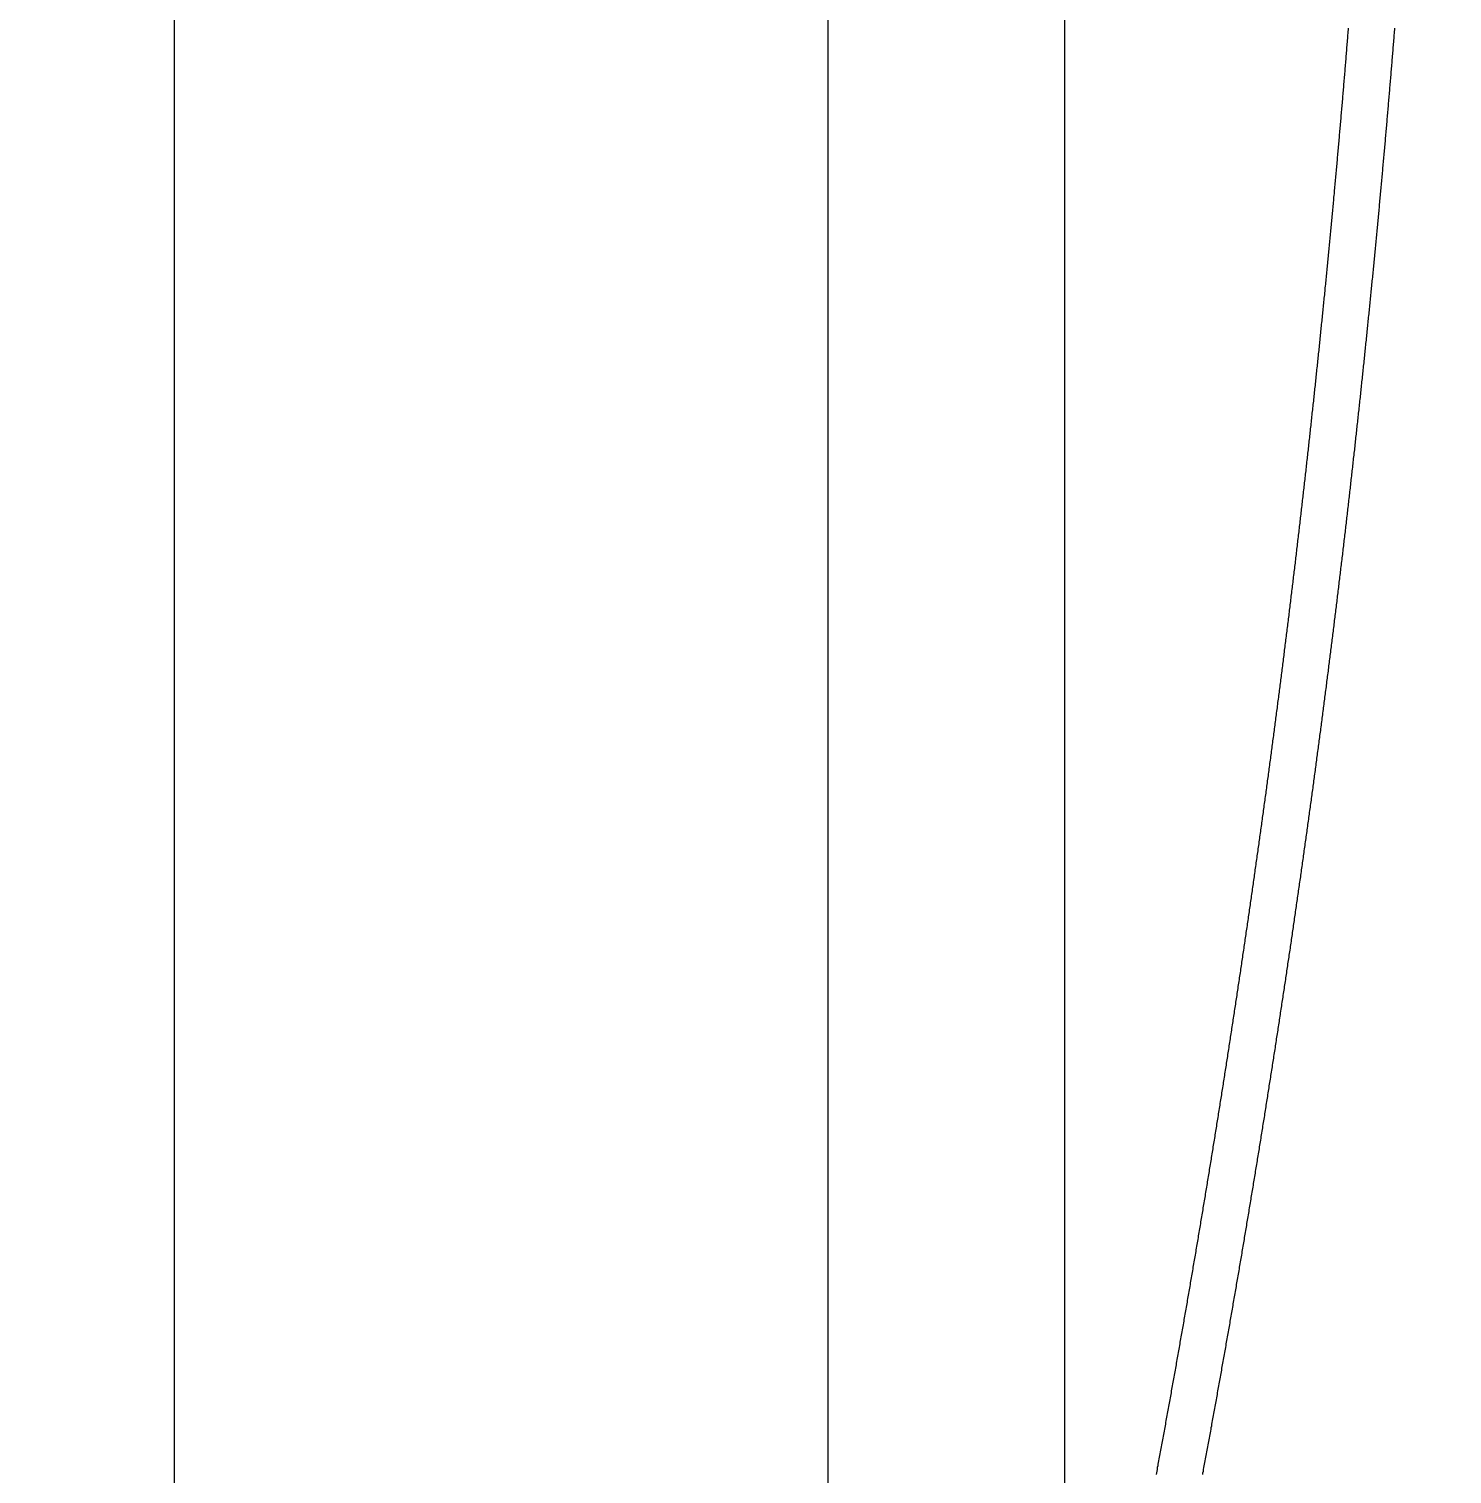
# Model space of a CAD drawing. Extents: x -3500 to 3500, y -1450 to 1450.
# Drawn here: x -722.826 to -719.561, y -219.807 to -216.49 of the extents above; entities that cross this region are included whole.
import ezdxf

# ---------------------------------------------------------------- set-up
doc = ezdxf.new("R2010")
doc.units = 0

msp = doc.modelspace()

# ---------------------------------------------------------------- linework, layer by layer
at = {"layer": 'EOS6MetalLayer'}
msp.add_lwpolyline([(-720.45, -235.028), (-723.45, -235.028), (-723.45, -1.5), (-867.564, -1.5), (-867.564, -235.028), (-870.564, -235.028), (-870.564, 1.5), (-723.45, 1.5), (-723.45, 235.028), (-720.45, 235.028)], close=True, dxfattribs=at)
at = {"layer": 'HBSiProtectLayer'}
msp.add_lwpolyline([(-720.993, -280), (-717.621, -280), (-717.621, 280), (-720.993, 280)], close=True, dxfattribs=at)
at = {"layer": 'NegLayer'}
msp.add_lwpolyline([(-722.493, -225), (-716.121, -225), (-716.121, 225), (-722.493, 225)], close=True, dxfattribs=at)
at = {"layer": 'SiLayer'}
for points in [[(-719.7993, -216.488), (-719.7996, -216.492), (-719.7999, -216.496), (-719.8003, -216.5), (-719.8006, -216.504), (-719.8009, -216.508), (-719.8012, -216.512), (-719.8016, -216.516), (-719.8019, -216.52), (-719.8022, -216.524), (-719.8025, -216.528), (-719.8029, -216.532), (-719.8032, -216.536), (-719.8035, -216.54), (-719.8038, -216.544), (-719.8042, -216.548), (-719.8045, -216.552), (-719.8048, -216.556), (-719.8051, -216.56), (-719.8055, -216.564), (-719.8058, -216.568), (-719.8061, -216.572), (-719.8065, -216.576), (-719.8068, -216.58), (-719.8071, -216.584), (-719.8074, -216.588), (-719.8078, -216.592), (-719.8081, -216.596), (-719.8084, -216.6), (-719.8088, -216.604), (-719.8091, -216.608), (-719.8094, -216.612), (-719.8098, -216.616), (-719.8101, -216.62), (-719.8105, -216.624), (-719.8108, -216.628), (-719.8111, -216.632), (-719.8115, -216.636), (-719.8118, -216.64), (-719.8121, -216.644), (-719.8125, -216.648), (-719.8128, -216.652), (-719.8132, -216.656), (-719.8135, -216.66), (-719.8138, -216.664), (-719.8142, -216.668), (-719.8145, -216.672), (-719.8149, -216.676), (-719.8152, -216.68), (-719.8156, -216.684), (-719.8159, -216.688), (-719.8163, -216.692), (-719.8166, -216.696), (-719.8169, -216.7), (-719.8173, -216.704), (-719.8176, -216.708), (-719.818, -216.712), (-719.8183, -216.716), (-719.8187, -216.72), (-719.819, -216.724), (-719.8194, -216.728), (-719.8197, -216.732), (-719.8201, -216.736), (-719.8204, -216.74), (-719.8208, -216.744), (-719.8211, -216.748), (-719.8215, -216.752), (-719.8218, -216.756), (-719.8222, -216.76), (-719.8226, -216.764), (-719.8229, -216.768), (-719.8233, -216.772), (-719.8236, -216.776), (-719.824, -216.78), (-719.8243, -216.784), (-719.8247, -216.788), (-719.825, -216.792), (-719.8254, -216.796), (-719.8258, -216.8), (-719.8261, -216.804), (-719.8265, -216.808), (-719.8268, -216.812), (-719.8272, -216.816), (-719.8276, -216.82), (-719.8279, -216.824), (-719.8283, -216.828), (-719.8287, -216.832), (-719.829, -216.836), (-719.8294, -216.84), (-719.8297, -216.844), (-719.8301, -216.848), (-719.8305, -216.852), (-719.8308, -216.856), (-719.8312, -216.86), (-719.8316, -216.864), (-719.8319, -216.868), (-719.8323, -216.872), (-719.8327, -216.876), (-719.833, -216.88), (-719.8334, -216.884), (-719.8338, -216.888), (-719.8342, -216.892), (-719.8345, -216.896), (-719.8349, -216.9), (-719.8353, -216.904), (-719.8356, -216.908), (-719.836, -216.912), (-719.8364, -216.916), (-719.8368, -216.92), (-719.8371, -216.924), (-719.8375, -216.928), (-719.8379, -216.932), (-719.8383, -216.936), (-719.8386, -216.94), (-719.839, -216.944), (-719.8394, -216.948), (-719.8398, -216.952), (-719.8402, -216.956), (-719.8405, -216.96), (-719.8409, -216.964), (-719.8413, -216.968), (-719.8417, -216.972), (-719.8421, -216.976), (-719.8424, -216.98), (-719.8428, -216.984), (-719.8432, -216.988), (-719.8436, -216.992), (-719.844, -216.996), (-719.8444, -217), (-719.8447, -217.004), (-719.8451, -217.008), (-719.8455, -217.012), (-719.8459, -217.016), (-719.8463, -217.02), (-719.8467, -217.024), (-719.8471, -217.028), (-719.8475, -217.032), (-719.8478, -217.036), (-719.8482, -217.04), (-719.8486, -217.044), (-719.849, -217.048), (-719.8494, -217.052), (-719.8498, -217.056), (-719.8502, -217.06), (-719.8506, -217.064), (-719.851, -217.068), (-719.8514, -217.072), (-719.8518, -217.076), (-719.8522, -217.08), (-719.8526, -217.084), (-719.8529, -217.088), (-719.8533, -217.092), (-719.8537, -217.096), (-719.8541, -217.1), (-719.8545, -217.104), (-719.8549, -217.108), (-719.8553, -217.112), (-719.8557, -217.116), (-719.8561, -217.12), (-719.8565, -217.124), (-719.8569, -217.128), (-719.8573, -217.132), (-719.8577, -217.136), (-719.8581, -217.14), (-719.8585, -217.144), (-719.8589, -217.148), (-719.8594, -217.152), (-719.8598, -217.156), (-719.8602, -217.16), (-719.8606, -217.164), (-719.861, -217.168), (-719.8614, -217.172), (-719.8618, -217.176), (-719.8622, -217.18), (-719.8626, -217.184), (-719.863, -217.188), (-719.8634, -217.192), (-719.8638, -217.196), (-719.8642, -217.2), (-719.8646, -217.204), (-719.8651, -217.208), (-719.8655, -217.212), (-719.8659, -217.216), (-719.8663, -217.22), (-719.8667, -217.224), (-719.8671, -217.228), (-719.8675, -217.232), (-719.868, -217.236), (-719.8684, -217.24), (-719.8688, -217.244), (-719.8692, -217.248), (-719.8696, -217.252), (-719.87, -217.256), (-719.8704, -217.26), (-719.8709, -217.264), (-719.8713, -217.268), (-719.8717, -217.272), (-719.8721, -217.276), (-719.8725, -217.28), (-719.873, -217.284), (-719.8734, -217.288), (-719.8738, -217.292), (-719.8742, -217.296), (-719.8747, -217.3), (-719.8751, -217.304), (-719.8755, -217.308), (-719.8759, -217.312), (-719.8764, -217.316), (-719.8768, -217.32), (-719.8772, -217.324), (-719.8776, -217.328), (-719.8781, -217.332), (-719.8785, -217.336), (-719.8789, -217.34), (-719.8793, -217.344), (-719.8798, -217.348), (-719.8802, -217.352), (-719.8806, -217.356), (-719.8811, -217.36), (-719.8815, -217.364), (-719.8819, -217.368), (-719.8824, -217.372), (-719.8828, -217.376), (-719.8832, -217.38), (-719.8837, -217.384), (-719.8841, -217.388), (-719.8845, -217.392), (-719.885, -217.396), (-719.8854, -217.4), (-719.8858, -217.404), (-719.8863, -217.408), (-719.8867, -217.412), (-719.8871, -217.416), (-719.8876, -217.42), (-719.888, -217.424), (-719.8885, -217.428), (-719.8889, -217.432), (-719.8893, -217.436), (-719.8898, -217.44), (-719.8902, -217.444), (-719.8907, -217.448), (-719.8911, -217.452), (-719.8915, -217.456), (-719.892, -217.46), (-719.8924, -217.464), (-719.8929, -217.468), (-719.8933, -217.472), (-719.8938, -217.476), (-719.8942, -217.48), (-719.8947, -217.484), (-719.8951, -217.488), (-719.8956, -217.492), (-719.896, -217.496), (-719.8965, -217.5), (-719.8969, -217.504), (-719.8973, -217.508), (-719.8978, -217.512), (-719.8982, -217.516), (-719.8987, -217.52), (-719.8992, -217.524), (-719.8996, -217.528), (-719.9001, -217.532), (-719.9005, -217.536), (-719.901, -217.54), (-719.9014, -217.544), (-719.9019, -217.548), (-719.9023, -217.552), (-719.9028, -217.556), (-719.9032, -217.56), (-719.9037, -217.564), (-719.9042, -217.568), (-719.9046, -217.572), (-719.9051, -217.576), (-719.9055, -217.58), (-719.906, -217.584), (-719.9064, -217.588), (-719.9069, -217.592), (-719.9074, -217.596), (-719.9078, -217.6), (-719.9083, -217.604), (-719.9088, -217.608), (-719.9092, -217.612), (-719.9097, -217.616), (-719.9101, -217.62), (-719.9106, -217.624), (-719.9111, -217.628), (-719.9115, -217.632), (-719.912, -217.636), (-719.9125, -217.64), (-719.9129, -217.644), (-719.9134, -217.648), (-719.9139, -217.652), (-719.9143, -217.656), (-719.9148, -217.66), (-719.9153, -217.664), (-719.9157, -217.668), (-719.9162, -217.672), (-719.9167, -217.676), (-719.9172, -217.68), (-719.9176, -217.684), (-719.9181, -217.688), (-719.9186, -217.692), (-719.919, -217.696), (-719.9195, -217.7), (-719.92, -217.704), (-719.9205, -217.708), (-719.9209, -217.712), (-719.9214, -217.716), (-719.9219, -217.72), (-719.9224, -217.724), (-719.9229, -217.728), (-719.9233, -217.732), (-719.9238, -217.736), (-719.9243, -217.74), (-719.9248, -217.744), (-719.9253, -217.748), (-719.9257, -217.752), (-719.9262, -217.756), (-719.9267, -217.76), (-719.9272, -217.764), (-719.9277, -217.768), (-719.9281, -217.772), (-719.9286, -217.776), (-719.9291, -217.78), (-719.9296, -217.784), (-719.9301, -217.788), (-719.9306, -217.792), (-719.9311, -217.796), (-719.9315, -217.8), (-719.932, -217.804), (-719.9325, -217.808), (-719.933, -217.812), (-719.9335, -217.816), (-719.934, -217.82), (-719.9345, -217.824), (-719.935, -217.828), (-719.9355, -217.832), (-719.9359, -217.836), (-719.9364, -217.84), (-719.9369, -217.844), (-719.9374, -217.848), (-719.9379, -217.852), (-719.9384, -217.856), (-719.9389, -217.86), (-719.9394, -217.864), (-719.9399, -217.868), (-719.9404, -217.872), (-719.9409, -217.876), (-719.9414, -217.88), (-719.9419, -217.884), (-719.9424, -217.888), (-719.9429, -217.892), (-719.9434, -217.896), (-719.9439, -217.9), (-719.9444, -217.904), (-719.9449, -217.908), (-719.9454, -217.912), (-719.9459, -217.916), (-719.9464, -217.92), (-719.9469, -217.924), (-719.9474, -217.928), (-719.9479, -217.932), (-719.9484, -217.936), (-719.9489, -217.94), (-719.9494, -217.944), (-719.9499, -217.948), (-719.9504, -217.952), (-719.9509, -217.956), (-719.9514, -217.96), (-719.9519, -217.964), (-719.9524, -217.968), (-719.953, -217.972), (-719.9535, -217.976), (-719.954, -217.98), (-719.9545, -217.984), (-719.955, -217.988), (-719.9555, -217.992), (-719.956, -217.996), (-719.9565, -218), (-719.957, -218.004), (-719.9576, -218.008), (-719.9581, -218.012), (-719.9586, -218.016), (-719.9591, -218.02), (-719.9596, -218.024), (-719.9601, -218.028), (-719.9606, -218.032), (-719.9612, -218.036), (-719.9617, -218.04), (-719.9622, -218.044), (-719.9627, -218.048), (-719.9632, -218.052), (-719.9638, -218.056), (-719.9643, -218.06), (-719.9648, -218.064), (-719.9653, -218.068), (-719.9658, -218.072), (-719.9664, -218.076), (-719.9669, -218.08), (-719.9674, -218.084), (-719.9679, -218.088), (-719.9684, -218.092), (-719.969, -218.096), (-719.9695, -218.1), (-719.97, -218.104), (-719.9706, -218.108), (-719.9711, -218.112), (-719.9716, -218.116), (-719.9721, -218.12), (-719.9727, -218.124), (-719.9732, -218.128), (-719.9737, -218.132), (-719.9742, -218.136), (-719.9748, -218.14), (-719.9753, -218.144), (-719.9758, -218.148), (-719.9764, -218.152), (-719.9769, -218.156), (-719.9774, -218.16), (-719.978, -218.164), (-719.9785, -218.168), (-719.979, -218.172), (-719.9796, -218.176), (-719.9801, -218.18), (-719.9806, -218.184), (-719.9812, -218.188), (-719.9817, -218.192), (-719.9823, -218.196), (-719.9828, -218.2), (-719.9833, -218.204), (-719.9839, -218.208), (-719.9844, -218.212), (-719.9849, -218.216), (-719.9855, -218.22), (-719.986, -218.224), (-719.9866, -218.228), (-719.9871, -218.232), (-719.9877, -218.236), (-719.9882, -218.24), (-719.9887, -218.244), (-719.9893, -218.248), (-719.9898, -218.252), (-719.9904, -218.256), (-719.9909, -218.26), (-719.9915, -218.264), (-719.992, -218.268), (-719.9926, -218.272), (-719.9931, -218.276), (-719.9937, -218.28), (-719.9942, -218.284), (-719.9948, -218.288), (-719.9953, -218.292), (-719.9958, -218.296), (-719.9964, -218.3), (-719.997, -218.304), (-719.9975, -218.308), (-719.9981, -218.312), (-719.9986, -218.316), (-719.9992, -218.32), (-719.9997, -218.324), (-720.0003, -218.328), (-720.0008, -218.332), (-720.0014, -218.336), (-720.0019, -218.34), (-720.0025, -218.344), (-720.003, -218.348), (-720.0036, -218.352), (-720.0042, -218.356), (-720.0047, -218.36), (-720.0053, -218.364), (-720.0058, -218.368), (-720.0064, -218.372), (-720.007, -218.376), (-720.0075, -218.38), (-720.0081, -218.384), (-720.0086, -218.388), (-720.0092, -218.392), (-720.0098, -218.396), (-720.0103, -218.4), (-720.0109, -218.404), (-720.0115, -218.408), (-720.012, -218.412), (-720.0126, -218.416), (-720.0132, -218.42), (-720.0137, -218.424), (-720.0143, -218.428), (-720.0149, -218.432), (-720.0154, -218.436), (-720.016, -218.44), (-720.0166, -218.444), (-720.0171, -218.448), (-720.0177, -218.452), (-720.0183, -218.456), (-720.0188, -218.46), (-720.0194, -218.464), (-720.02, -218.468), (-720.0206, -218.472), (-720.0211, -218.476), (-720.0217, -218.48), (-720.0223, -218.484), (-720.0229, -218.488), (-720.0234, -218.492), (-720.024, -218.496), (-720.0246, -218.5), (-720.0252, -218.504), (-720.0257, -218.508), (-720.0263, -218.512), (-720.0269, -218.516), (-720.0275, -218.52), (-720.028, -218.524), (-720.0286, -218.528), (-720.0292, -218.532), (-720.0298, -218.536), (-720.0304, -218.54), (-720.0309, -218.544), (-720.0315, -218.548), (-720.0321, -218.552), (-720.0327, -218.556), (-720.0333, -218.56), (-720.0339, -218.564), (-720.0344, -218.568), (-720.035, -218.572), (-720.0356, -218.576), (-720.0362, -218.58), (-720.0368, -218.584), (-720.0374, -218.588), (-720.038, -218.592), (-720.0386, -218.596), (-720.0391, -218.6), (-720.0397, -218.604), (-720.0403, -218.608), (-720.0409, -218.612), (-720.0415, -218.616), (-720.0421, -218.62), (-720.0427, -218.624), (-720.0433, -218.628), (-720.0439, -218.632), (-720.0445, -218.636), (-720.0451, -218.64), (-720.0457, -218.644), (-720.0462, -218.648), (-720.0468, -218.652), (-720.0474, -218.656), (-720.048, -218.66), (-720.0486, -218.664), (-720.0492, -218.668), (-720.0498, -218.672), (-720.0504, -218.676), (-720.051, -218.68), (-720.0516, -218.684), (-720.0522, -218.688), (-720.0528, -218.692), (-720.0534, -218.696), (-720.054, -218.7), (-720.0546, -218.704), (-720.0552, -218.708), (-720.0558, -218.712), (-720.0564, -218.716), (-720.057, -218.72), (-720.0576, -218.724), (-720.0583, -218.728), (-720.0589, -218.732), (-720.0595, -218.736), (-720.0601, -218.74), (-720.0607, -218.744), (-720.0613, -218.748), (-720.0619, -218.752), (-720.0625, -218.756), (-720.0631, -218.76), (-720.0637, -218.764), (-720.0643, -218.768), (-720.0649, -218.772), (-720.0656, -218.776), (-720.0662, -218.78), (-720.0668, -218.784), (-720.0674, -218.788), (-720.068, -218.792), (-720.0686, -218.796), (-720.0692, -218.8), (-720.0698, -218.804), (-720.0705, -218.808), (-720.0711, -218.812), (-720.0717, -218.816), (-720.0723, -218.82), (-720.0729, -218.824), (-720.0735, -218.828), (-720.0742, -218.832), (-720.0748, -218.836), (-720.0754, -218.84), (-720.076, -218.844), (-720.0766, -218.848), (-720.0773, -218.852), (-720.0779, -218.856), (-720.0785, -218.86), (-720.0791, -218.864), (-720.0797, -218.868), (-720.0804, -218.872), (-720.081, -218.876), (-720.0816, -218.88), (-720.0822, -218.884), (-720.0829, -218.888), (-720.0835, -218.892), (-720.0841, -218.896), (-720.0848, -218.9), (-720.0854, -218.904), (-720.086, -218.908), (-720.0866, -218.912), (-720.0873, -218.916), (-720.0879, -218.92), (-720.0885, -218.924), (-720.0892, -218.928), (-720.0898, -218.932), (-720.0904, -218.936), (-720.091, -218.94), (-720.0917, -218.944), (-720.0923, -218.948), (-720.0929, -218.952), (-720.0936, -218.956), (-720.0942, -218.96), (-720.0949, -218.964), (-720.0955, -218.968), (-720.0961, -218.972), (-720.0968, -218.976), (-720.0974, -218.98), (-720.098, -218.984), (-720.0987, -218.988), (-720.0993, -218.992), (-720.1, -218.996), (-720.1006, -219), (-720.1012, -219.004), (-720.1019, -219.008), (-720.1025, -219.012), (-720.1032, -219.016), (-720.1038, -219.02), (-720.1044, -219.024), (-720.1051, -219.028), (-720.1057, -219.032), (-720.1064, -219.036), (-720.107, -219.04), (-720.1077, -219.044), (-720.1083, -219.048), (-720.109, -219.052), (-720.1096, -219.056), (-720.1102, -219.06), (-720.1109, -219.064), (-720.1115, -219.068), (-720.1122, -219.072), (-720.1128, -219.076), (-720.1135, -219.08), (-720.1141, -219.084), (-720.1148, -219.088), (-720.1154, -219.092), (-720.1161, -219.096), (-720.1167, -219.1), (-720.1174, -219.104), (-720.1181, -219.108), (-720.1187, -219.112), (-720.1194, -219.116), (-720.12, -219.12), (-720.1207, -219.124), (-720.1213, -219.128), (-720.122, -219.132), (-720.1226, -219.136), (-720.1233, -219.14), (-720.124, -219.144), (-720.1246, -219.148), (-720.1253, -219.152), (-720.1259, -219.156), (-720.1266, -219.16), (-720.1273, -219.164), (-720.1279, -219.168), (-720.1286, -219.172), (-720.1292, -219.176), (-720.1299, -219.18), (-720.1306, -219.184), (-720.1312, -219.188), (-720.1319, -219.192), (-720.1326, -219.196), (-720.1332, -219.2), (-720.1339, -219.204), (-720.1346, -219.208), (-720.1352, -219.212), (-720.1359, -219.216), (-720.1366, -219.22), (-720.1372, -219.224), (-720.1379, -219.228), (-720.1386, -219.232), (-720.1392, -219.236), (-720.1399, -219.24), (-720.1406, -219.244), (-720.1412, -219.248), (-720.1419, -219.252), (-720.1426, -219.256), (-720.1433, -219.26), (-720.1439, -219.264), (-720.1446, -219.268), (-720.1453, -219.272), (-720.146, -219.276), (-720.1466, -219.28), (-720.1473, -219.284), (-720.148, -219.288), (-720.1487, -219.292), (-720.1493, -219.296), (-720.15, -219.3), (-720.1507, -219.304), (-720.1514, -219.308), (-720.152, -219.312), (-720.1527, -219.316), (-720.1534, -219.32), (-720.1541, -219.324), (-720.1548, -219.328), (-720.1555, -219.332), (-720.1561, -219.336), (-720.1568, -219.34), (-720.1575, -219.344), (-720.1582, -219.348), (-720.1589, -219.352), (-720.1596, -219.356), (-720.1602, -219.36), (-720.1609, -219.364), (-720.1616, -219.368), (-720.1623, -219.372), (-720.163, -219.376), (-720.1637, -219.38), (-720.1644, -219.384), (-720.1651, -219.388), (-720.1657, -219.392), (-720.1664, -219.396), (-720.1671, -219.4), (-720.1678, -219.404), (-720.1685, -219.408), (-720.1692, -219.412), (-720.1699, -219.416), (-720.1706, -219.42), (-720.1713, -219.424), (-720.172, -219.428), (-720.1727, -219.432), (-720.1734, -219.436), (-720.1741, -219.44), (-720.1748, -219.444), (-720.1754, -219.448), (-720.1761, -219.452), (-720.1768, -219.456), (-720.1775, -219.46), (-720.1782, -219.464), (-720.1789, -219.468), (-720.1796, -219.472), (-720.1803, -219.476), (-720.181, -219.48), (-720.1817, -219.484), (-720.1824, -219.488), (-720.1831, -219.492), (-720.1838, -219.496), (-720.1846, -219.5), (-720.1853, -219.504), (-720.186, -219.508), (-720.1867, -219.512), (-720.1874, -219.516), (-720.1881, -219.52), (-720.1888, -219.524), (-720.1895, -219.528), (-720.1902, -219.532), (-720.1909, -219.536), (-720.1916, -219.54), (-720.1923, -219.544), (-720.193, -219.548), (-720.1937, -219.552), (-720.1944, -219.556), (-720.1952, -219.56), (-720.1959, -219.564), (-720.1966, -219.568), (-720.1973, -219.572), (-720.198, -219.576), (-720.1987, -219.58), (-720.1994, -219.584), (-720.2001, -219.588), (-720.2009, -219.592), (-720.2016, -219.596), (-720.2023, -219.6), (-720.203, -219.604), (-720.2037, -219.608), (-720.2044, -219.612), (-720.2052, -219.616), (-720.2059, -219.62), (-720.2066, -219.624), (-720.2073, -219.628), (-720.208, -219.632), (-720.2088, -219.636), (-720.2095, -219.64), (-720.2102, -219.644), (-720.2109, -219.648), (-720.2116, -219.652), (-720.2124, -219.656), (-720.2131, -219.66), (-720.2138, -219.664), (-720.2145, -219.668), (-720.2153, -219.672), (-720.216, -219.676), (-720.2167, -219.68), (-720.2174, -219.684), (-720.2182, -219.688), (-720.2189, -219.692), (-720.2196, -219.696), (-720.2204, -219.7), (-720.2211, -219.704), (-720.2218, -219.708), (-720.2225, -219.712), (-720.2233, -219.716), (-720.224, -219.72), (-720.2247, -219.724), (-720.2255, -219.728), (-720.2262, -219.732), (-720.2269, -219.736), (-720.2277, -219.74), (-720.2284, -219.744), (-720.2291, -219.748), (-720.2299, -219.752), (-720.2306, -219.756), (-720.2313, -219.76), (-720.2321, -219.764), (-720.2328, -219.768), (-720.2336, -219.772), (-720.2343, -219.776), (-720.235, -219.78), (-720.2358, -219.784), (-720.2365, -219.788), (-720.2373, -219.792), (-720.238, -219.796), (-720.2387, -219.8), (-720.2395, -219.804), (-720.2402, -219.808)], [(-720.1332, -219.808), (-720.1325, -219.804), (-720.1317, -219.8), (-720.131, -219.796), (-720.1303, -219.792), (-720.1295, -219.788), (-720.1288, -219.784), (-720.128, -219.78), (-720.1273, -219.776), (-720.1266, -219.772), (-720.1258, -219.768), (-720.1251, -219.764), (-720.1243, -219.76), (-720.1236, -219.756), (-720.1229, -219.752), (-720.1221, -219.748), (-720.1214, -219.744), (-720.1207, -219.74), (-720.1199, -219.736), (-720.1192, -219.732), (-720.1185, -219.728), (-720.1177, -219.724), (-720.117, -219.72), (-720.1163, -219.716), (-720.1155, -219.712), (-720.1148, -219.708), (-720.1141, -219.704), (-720.1134, -219.7), (-720.1126, -219.696), (-720.1119, -219.692), (-720.1112, -219.688), (-720.1104, -219.684), (-720.1097, -219.68), (-720.109, -219.676), (-720.1083, -219.672), (-720.1075, -219.668), (-720.1068, -219.664), (-720.1061, -219.66), (-720.1054, -219.656), (-720.1046, -219.652), (-720.1039, -219.648), (-720.1032, -219.644), (-720.1025, -219.64), (-720.1018, -219.636), (-720.101, -219.632), (-720.1003, -219.628), (-720.0996, -219.624), (-720.0989, -219.62), (-720.0982, -219.616), (-720.0974, -219.612), (-720.0967, -219.608), (-720.096, -219.604), (-720.0953, -219.6), (-720.0946, -219.596), (-720.0939, -219.592), (-720.0931, -219.588), (-720.0924, -219.584), (-720.0917, -219.58), (-720.091, -219.576), (-720.0903, -219.572), (-720.0896, -219.568), (-720.0889, -219.564), (-720.0882, -219.56), (-720.0874, -219.556), (-720.0867, -219.552), (-720.086, -219.548), (-720.0853, -219.544), (-720.0846, -219.54), (-720.0839, -219.536), (-720.0832, -219.532), (-720.0825, -219.528), (-720.0818, -219.524), (-720.0811, -219.52), (-720.0804, -219.516), (-720.0797, -219.512), (-720.079, -219.508), (-720.0783, -219.504), (-720.0776, -219.5), (-720.0768, -219.496), (-720.0761, -219.492), (-720.0754, -219.488), (-720.0747, -219.484), (-720.074, -219.48), (-720.0733, -219.476), (-720.0726, -219.472), (-720.0719, -219.468), (-720.0712, -219.464), (-720.0705, -219.46), (-720.0698, -219.456), (-720.0691, -219.452), (-720.0684, -219.448), (-720.0678, -219.444), (-720.0671, -219.44), (-720.0664, -219.436), (-720.0657, -219.432), (-720.065, -219.428), (-720.0643, -219.424), (-720.0636, -219.42), (-720.0629, -219.416), (-720.0622, -219.412), (-720.0615, -219.408), (-720.0608, -219.404), (-720.0601, -219.4), (-720.0594, -219.396), (-720.0587, -219.392), (-720.0581, -219.388), (-720.0574, -219.384), (-720.0567, -219.38), (-720.056, -219.376), (-720.0553, -219.372), (-720.0546, -219.368), (-720.0539, -219.364), (-720.0532, -219.36), (-720.0526, -219.356), (-720.0519, -219.352), (-720.0512, -219.348), (-720.0505, -219.344), (-720.0498, -219.34), (-720.0491, -219.336), (-720.0485, -219.332), (-720.0478, -219.328), (-720.0471, -219.324), (-720.0464, -219.32), (-720.0457, -219.316), (-720.045, -219.312), (-720.0444, -219.308), (-720.0437, -219.304), (-720.043, -219.3), (-720.0423, -219.296), (-720.0417, -219.292), (-720.041, -219.288), (-720.0403, -219.284), (-720.0396, -219.28), (-720.039, -219.276), (-720.0383, -219.272), (-720.0376, -219.268), (-720.0369, -219.264), (-720.0363, -219.26), (-720.0356, -219.256), (-720.0349, -219.252), (-720.0342, -219.248), (-720.0336, -219.244), (-720.0329, -219.24), (-720.0322, -219.236), (-720.0316, -219.232), (-720.0309, -219.228), (-720.0302, -219.224), (-720.0296, -219.22), (-720.0289, -219.216), (-720.0282, -219.212), (-720.0276, -219.208), (-720.0269, -219.204), (-720.0262, -219.2), (-720.0256, -219.196), (-720.0249, -219.192), (-720.0242, -219.188), (-720.0236, -219.184), (-720.0229, -219.18), (-720.0222, -219.176), (-720.0216, -219.172), (-720.0209, -219.168), (-720.0203, -219.164), (-720.0196, -219.16), (-720.0189, -219.156), (-720.0183, -219.152), (-720.0176, -219.148), (-720.017, -219.144), (-720.0163, -219.14), (-720.0156, -219.136), (-720.015, -219.132), (-720.0143, -219.128), (-720.0137, -219.124), (-720.013, -219.12), (-720.0124, -219.116), (-720.0117, -219.112), (-720.0111, -219.108), (-720.0104, -219.104), (-720.0097, -219.1), (-720.0091, -219.096), (-720.0084, -219.092), (-720.0078, -219.088), (-720.0071, -219.084), (-720.0065, -219.08), (-720.0058, -219.076), (-720.0052, -219.072), (-720.0045, -219.068), (-720.0039, -219.064), (-720.0032, -219.06), (-720.0026, -219.056), (-720.002, -219.052), (-720.0013, -219.048), (-720.0007, -219.044), (-720, -219.04), (-719.9994, -219.036), (-719.9987, -219.032), (-719.9981, -219.028), (-719.9974, -219.024), (-719.9968, -219.02), (-719.9962, -219.016), (-719.9955, -219.012), (-719.9949, -219.008), (-719.9942, -219.004), (-719.9936, -219), (-719.993, -218.996), (-719.9923, -218.992), (-719.9917, -218.988), (-719.991, -218.984), (-719.9904, -218.98), (-719.9898, -218.976), (-719.9891, -218.972), (-719.9885, -218.968), (-719.9879, -218.964), (-719.9872, -218.96), (-719.9866, -218.956), (-719.9859, -218.952), (-719.9853, -218.948), (-719.9847, -218.944), (-719.984, -218.94), (-719.9834, -218.936), (-719.9828, -218.932), (-719.9822, -218.928), (-719.9815, -218.924), (-719.9809, -218.92), (-719.9803, -218.916), (-719.9796, -218.912), (-719.979, -218.908), (-719.9784, -218.904), (-719.9778, -218.9), (-719.9771, -218.896), (-719.9765, -218.892), (-719.9759, -218.888), (-719.9752, -218.884), (-719.9746, -218.88), (-719.974, -218.876), (-719.9734, -218.872), (-719.9727, -218.868), (-719.9721, -218.864), (-719.9715, -218.86), (-719.9709, -218.856), (-719.9703, -218.852), (-719.9696, -218.848), (-719.969, -218.844), (-719.9684, -218.84), (-719.9678, -218.836), (-719.9672, -218.832), (-719.9665, -218.828), (-719.9659, -218.824), (-719.9653, -218.82), (-719.9647, -218.816), (-719.9641, -218.812), (-719.9635, -218.808), (-719.9628, -218.804), (-719.9622, -218.8), (-719.9616, -218.796), (-719.961, -218.792), (-719.9604, -218.788), (-719.9598, -218.784), (-719.9592, -218.78), (-719.9586, -218.776), (-719.9579, -218.772), (-719.9573, -218.768), (-719.9567, -218.764), (-719.9561, -218.76), (-719.9555, -218.756), (-719.9549, -218.752), (-719.9543, -218.748), (-719.9537, -218.744), (-719.9531, -218.74), (-719.9525, -218.736), (-719.9519, -218.732), (-719.9513, -218.728), (-719.9506, -218.724), (-719.95, -218.72), (-719.9494, -218.716), (-719.9488, -218.712), (-719.9482, -218.708), (-719.9476, -218.704), (-719.947, -218.7), (-719.9464, -218.696), (-719.9458, -218.692), (-719.9452, -218.688), (-719.9446, -218.684), (-719.944, -218.68), (-719.9434, -218.676), (-719.9428, -218.672), (-719.9422, -218.668), (-719.9416, -218.664), (-719.941, -218.66), (-719.9404, -218.656), (-719.9398, -218.652), (-719.9392, -218.648), (-719.9387, -218.644), (-719.9381, -218.64), (-719.9375, -218.636), (-719.9369, -218.632), (-719.9363, -218.628), (-719.9357, -218.624), (-719.9351, -218.62), (-719.9345, -218.616), (-719.9339, -218.612), (-719.9333, -218.608), (-719.9327, -218.604), (-719.9321, -218.6), (-719.9316, -218.596), (-719.931, -218.592), (-719.9304, -218.588), (-719.9298, -218.584), (-719.9292, -218.58), (-719.9286, -218.576), (-719.928, -218.572), (-719.9274, -218.568), (-719.9269, -218.564), (-719.9263, -218.56), (-719.9257, -218.556), (-719.9251, -218.552), (-719.9245, -218.548), (-719.9239, -218.544), (-719.9234, -218.54), (-719.9228, -218.536), (-719.9222, -218.532), (-719.9216, -218.528), (-719.921, -218.524), (-719.9205, -218.52), (-719.9199, -218.516), (-719.9193, -218.512), (-719.9187, -218.508), (-719.9182, -218.504), (-719.9176, -218.5), (-719.917, -218.496), (-719.9164, -218.492), (-719.9159, -218.488), (-719.9153, -218.484), (-719.9147, -218.48), (-719.9141, -218.476), (-719.9136, -218.472), (-719.913, -218.468), (-719.9124, -218.464), (-719.9118, -218.46), (-719.9113, -218.456), (-719.9107, -218.452), (-719.9101, -218.448), (-719.9096, -218.444), (-719.909, -218.44), (-719.9084, -218.436), (-719.9079, -218.432), (-719.9073, -218.428), (-719.9067, -218.424), (-719.9062, -218.42), (-719.9056, -218.416), (-719.905, -218.412), (-719.9045, -218.408), (-719.9039, -218.404), (-719.9033, -218.4), (-719.9028, -218.396), (-719.9022, -218.392), (-719.9016, -218.388), (-719.9011, -218.384), (-719.9005, -218.38), (-719.9, -218.376), (-719.8994, -218.372), (-719.8988, -218.368), (-719.8983, -218.364), (-719.8977, -218.36), (-719.8972, -218.356), (-719.8966, -218.352), (-719.896, -218.348), (-719.8955, -218.344), (-719.8949, -218.34), (-719.8944, -218.336), (-719.8938, -218.332), (-719.8933, -218.328), (-719.8927, -218.324), (-719.8922, -218.32), (-719.8916, -218.316), (-719.8911, -218.312), (-719.8905, -218.308), (-719.89, -218.304), (-719.8894, -218.3), (-719.8888, -218.296), (-719.8883, -218.292), (-719.8878, -218.288), (-719.8872, -218.284), (-719.8867, -218.28), (-719.8861, -218.276), (-719.8856, -218.272), (-719.885, -218.268), (-719.8845, -218.264), (-719.8839, -218.26), (-719.8834, -218.256), (-719.8828, -218.252), (-719.8823, -218.248), (-719.8817, -218.244), (-719.8812, -218.24), (-719.8807, -218.236), (-719.8801, -218.232), (-719.8796, -218.228), (-719.879, -218.224), (-719.8785, -218.22), (-719.8779, -218.216), (-719.8774, -218.212), (-719.8769, -218.208), (-719.8763, -218.204), (-719.8758, -218.2), (-719.8753, -218.196), (-719.8747, -218.192), (-719.8742, -218.188), (-719.8736, -218.184), (-719.8731, -218.18), (-719.8726, -218.176), (-719.872, -218.172), (-719.8715, -218.168), (-719.871, -218.164), (-719.8704, -218.16), (-719.8699, -218.156), (-719.8694, -218.152), (-719.8688, -218.148), (-719.8683, -218.144), (-719.8678, -218.14), (-719.8672, -218.136), (-719.8667, -218.132), (-719.8662, -218.128), (-719.8657, -218.124), (-719.8651, -218.12), (-719.8646, -218.116), (-719.8641, -218.112), (-719.8636, -218.108), (-719.863, -218.104), (-719.8625, -218.1), (-719.862, -218.096), (-719.8614, -218.092), (-719.8609, -218.088), (-719.8604, -218.084), (-719.8599, -218.08), (-719.8594, -218.076), (-719.8588, -218.072), (-719.8583, -218.068), (-719.8578, -218.064), (-719.8573, -218.06), (-719.8568, -218.056), (-719.8562, -218.052), (-719.8557, -218.048), (-719.8552, -218.044), (-719.8547, -218.04), (-719.8542, -218.036), (-719.8536, -218.032), (-719.8531, -218.028), (-719.8526, -218.024), (-719.8521, -218.02), (-719.8516, -218.016), (-719.8511, -218.012), (-719.8506, -218.008), (-719.85, -218.004), (-719.8495, -218), (-719.849, -217.996), (-719.8485, -217.992), (-719.848, -217.988), (-719.8475, -217.984), (-719.847, -217.98), (-719.8465, -217.976), (-719.846, -217.972), (-719.8454, -217.968), (-719.8449, -217.964), (-719.8444, -217.96), (-719.8439, -217.956), (-719.8434, -217.952), (-719.8429, -217.948), (-719.8424, -217.944), (-719.8419, -217.94), (-719.8414, -217.936), (-719.8409, -217.932), (-719.8404, -217.928), (-719.8399, -217.924), (-719.8394, -217.92), (-719.8389, -217.916), (-719.8384, -217.912), (-719.8379, -217.908), (-719.8374, -217.904), (-719.8369, -217.9), (-719.8364, -217.896), (-719.8359, -217.892), (-719.8354, -217.888), (-719.8349, -217.884), (-719.8344, -217.88), (-719.8339, -217.876), (-719.8334, -217.872), (-719.8329, -217.868), (-719.8324, -217.864), (-719.8319, -217.86), (-719.8314, -217.856), (-719.8309, -217.852), (-719.8304, -217.848), (-719.8299, -217.844), (-719.8294, -217.84), (-719.8289, -217.836), (-719.8285, -217.832), (-719.828, -217.828), (-719.8275, -217.824), (-719.827, -217.82), (-719.8265, -217.816), (-719.826, -217.812), (-719.8255, -217.808), (-719.825, -217.804), (-719.8245, -217.8), (-719.8241, -217.796), (-719.8236, -217.792), (-719.8231, -217.788), (-719.8226, -217.784), (-719.8221, -217.78), (-719.8216, -217.776), (-719.8211, -217.772), (-719.8207, -217.768), (-719.8202, -217.764), (-719.8197, -217.76), (-719.8192, -217.756), (-719.8187, -217.752), (-719.8183, -217.748), (-719.8178, -217.744), (-719.8173, -217.74), (-719.8168, -217.736), (-719.8163, -217.732), (-719.8159, -217.728), (-719.8154, -217.724), (-719.8149, -217.72), (-719.8144, -217.716), (-719.8139, -217.712), (-719.8135, -217.708), (-719.813, -217.704), (-719.8125, -217.7), (-719.812, -217.696), (-719.8116, -217.692), (-719.8111, -217.688), (-719.8106, -217.684), (-719.8102, -217.68), (-719.8097, -217.676), (-719.8092, -217.672), (-719.8087, -217.668), (-719.8083, -217.664), (-719.8078, -217.66), (-719.8073, -217.656), (-719.8069, -217.652), (-719.8064, -217.648), (-719.8059, -217.644), (-719.8055, -217.64), (-719.805, -217.636), (-719.8045, -217.632), (-719.8041, -217.628), (-719.8036, -217.624), (-719.8031, -217.62), (-719.8027, -217.616), (-719.8022, -217.612), (-719.8018, -217.608), (-719.8013, -217.604), (-719.8008, -217.6), (-719.8004, -217.596), (-719.7999, -217.592), (-719.7994, -217.588), (-719.799, -217.584), (-719.7985, -217.58), (-719.7981, -217.576), (-719.7976, -217.572), (-719.7972, -217.568), (-719.7967, -217.564), (-719.7962, -217.56), (-719.7958, -217.556), (-719.7953, -217.552), (-719.7949, -217.548), (-719.7944, -217.544), (-719.794, -217.54), (-719.7935, -217.536), (-719.7931, -217.532), (-719.7926, -217.528), (-719.7922, -217.524), (-719.7917, -217.52), (-719.7912, -217.516), (-719.7908, -217.512), (-719.7903, -217.508), (-719.7899, -217.504), (-719.7895, -217.5), (-719.789, -217.496), (-719.7886, -217.492), (-719.7881, -217.488), (-719.7877, -217.484), (-719.7872, -217.48), (-719.7868, -217.476), (-719.7863, -217.472), (-719.7859, -217.468), (-719.7854, -217.464), (-719.785, -217.46), (-719.7845, -217.456), (-719.7841, -217.452), (-719.7837, -217.448), (-719.7832, -217.444), (-719.7828, -217.44), (-719.7823, -217.436), (-719.7819, -217.432), (-719.7815, -217.428), (-719.781, -217.424), (-719.7806, -217.42), (-719.7801, -217.416), (-719.7797, -217.412), (-719.7793, -217.408), (-719.7788, -217.404), (-719.7784, -217.4), (-719.778, -217.396), (-719.7775, -217.392), (-719.7771, -217.388), (-719.7767, -217.384), (-719.7762, -217.38), (-719.7758, -217.376), (-719.7754, -217.372), (-719.7749, -217.368), (-719.7745, -217.364), (-719.7741, -217.36), (-719.7736, -217.356), (-719.7732, -217.352), (-719.7728, -217.348), (-719.7723, -217.344), (-719.7719, -217.34), (-719.7715, -217.336), (-719.7711, -217.332), (-719.7706, -217.328), (-719.7702, -217.324), (-719.7698, -217.32), (-719.7694, -217.316), (-719.7689, -217.312), (-719.7685, -217.308), (-719.7681, -217.304), (-719.7677, -217.3), (-719.7672, -217.296), (-719.7668, -217.292), (-719.7664, -217.288), (-719.766, -217.284), (-719.7655, -217.28), (-719.7651, -217.276), (-719.7647, -217.272), (-719.7643, -217.268), (-719.7639, -217.264), (-719.7634, -217.26), (-719.763, -217.256), (-719.7626, -217.252), (-719.7622, -217.248), (-719.7618, -217.244), (-719.7614, -217.24), (-719.761, -217.236), (-719.7605, -217.232), (-719.7601, -217.228), (-719.7597, -217.224), (-719.7593, -217.22), (-719.7589, -217.216), (-719.7585, -217.212), (-719.7581, -217.208), (-719.7576, -217.204), (-719.7572, -217.2), (-719.7568, -217.196), (-719.7564, -217.192), (-719.756, -217.188), (-719.7556, -217.184), (-719.7552, -217.18), (-719.7548, -217.176), (-719.7544, -217.172), (-719.754, -217.168), (-719.7536, -217.164), (-719.7532, -217.16), (-719.7528, -217.156), (-719.7524, -217.152), (-719.7519, -217.148), (-719.7515, -217.144), (-719.7511, -217.14), (-719.7507, -217.136), (-719.7503, -217.132), (-719.7499, -217.128), (-719.7495, -217.124), (-719.7491, -217.12), (-719.7487, -217.116), (-719.7483, -217.112), (-719.7479, -217.108), (-719.7475, -217.104), (-719.7471, -217.1), (-719.7467, -217.096), (-719.7463, -217.092), (-719.7459, -217.088), (-719.7456, -217.084), (-719.7452, -217.08), (-719.7448, -217.076), (-719.7444, -217.072), (-719.744, -217.068), (-719.7436, -217.064), (-719.7432, -217.06), (-719.7428, -217.056), (-719.7424, -217.052), (-719.742, -217.048), (-719.7416, -217.044), (-719.7412, -217.04), (-719.7408, -217.036), (-719.7405, -217.032), (-719.7401, -217.028), (-719.7397, -217.024), (-719.7393, -217.02), (-719.7389, -217.016), (-719.7385, -217.012), (-719.7381, -217.008), (-719.7377, -217.004), (-719.7374, -217), (-719.737, -216.996), (-719.7366, -216.992), (-719.7362, -216.988), (-719.7358, -216.984), (-719.7354, -216.98), (-719.7351, -216.976), (-719.7347, -216.972), (-719.7343, -216.968), (-719.7339, -216.964), (-719.7335, -216.96), (-719.7332, -216.956), (-719.7328, -216.952), (-719.7324, -216.948), (-719.732, -216.944), (-719.7316, -216.94), (-719.7313, -216.936), (-719.7309, -216.932), (-719.7305, -216.928), (-719.7301, -216.924), (-719.7298, -216.92), (-719.7294, -216.916), (-719.729, -216.912), (-719.7286, -216.908), (-719.7283, -216.904), (-719.7279, -216.9), (-719.7275, -216.896), (-719.7272, -216.892), (-719.7268, -216.888), (-719.7264, -216.884), (-719.726, -216.88), (-719.7257, -216.876), (-719.7253, -216.872), (-719.7249, -216.868), (-719.7246, -216.864), (-719.7242, -216.86), (-719.7238, -216.856), (-719.7235, -216.852), (-719.7231, -216.848), (-719.7227, -216.844), (-719.7224, -216.84), (-719.722, -216.836), (-719.7217, -216.832), (-719.7213, -216.828), (-719.7209, -216.824), (-719.7206, -216.82), (-719.7202, -216.816), (-719.7198, -216.812), (-719.7195, -216.808), (-719.7191, -216.804), (-719.7188, -216.8), (-719.7184, -216.796), (-719.718, -216.792), (-719.7177, -216.788), (-719.7173, -216.784), (-719.717, -216.78), (-719.7166, -216.776), (-719.7163, -216.772), (-719.7159, -216.768), (-719.7156, -216.764), (-719.7152, -216.76), (-719.7148, -216.756), (-719.7145, -216.752), (-719.7141, -216.748), (-719.7138, -216.744), (-719.7134, -216.74), (-719.7131, -216.736), (-719.7127, -216.732), (-719.7124, -216.728), (-719.712, -216.724), (-719.7117, -216.72), (-719.7113, -216.716), (-719.711, -216.712), (-719.7106, -216.708), (-719.7103, -216.704), (-719.7099, -216.7), (-719.7096, -216.696), (-719.7093, -216.692), (-719.7089, -216.688), (-719.7086, -216.684), (-719.7082, -216.68), (-719.7079, -216.676), (-719.7075, -216.672), (-719.7072, -216.668), (-719.7068, -216.664), (-719.7065, -216.66), (-719.7062, -216.656), (-719.7058, -216.652), (-719.7055, -216.648), (-719.7051, -216.644), (-719.7048, -216.64), (-719.7045, -216.636), (-719.7041, -216.632), (-719.7038, -216.628), (-719.7035, -216.624), (-719.7031, -216.62), (-719.7028, -216.616), (-719.7024, -216.612), (-719.7021, -216.608), (-719.7018, -216.604), (-719.7014, -216.6), (-719.7011, -216.596), (-719.7008, -216.592), (-719.7004, -216.588), (-719.7001, -216.584), (-719.6998, -216.58), (-719.6995, -216.576), (-719.6991, -216.572), (-719.6988, -216.568), (-719.6985, -216.564), (-719.6981, -216.56), (-719.6978, -216.556), (-719.6975, -216.552), (-719.6972, -216.548), (-719.6968, -216.544), (-719.6965, -216.54), (-719.6962, -216.536), (-719.6959, -216.532), (-719.6955, -216.528), (-719.6952, -216.524), (-719.6949, -216.52), (-719.6946, -216.516), (-719.6942, -216.512), (-719.6939, -216.508), (-719.6936, -216.504), (-719.6933, -216.5), (-719.6929, -216.496), (-719.6926, -216.492), (-719.6923, -216.488)]]:
    msp.add_lwpolyline(points, dxfattribs=at)

doc.saveas('drawing.dxf')
